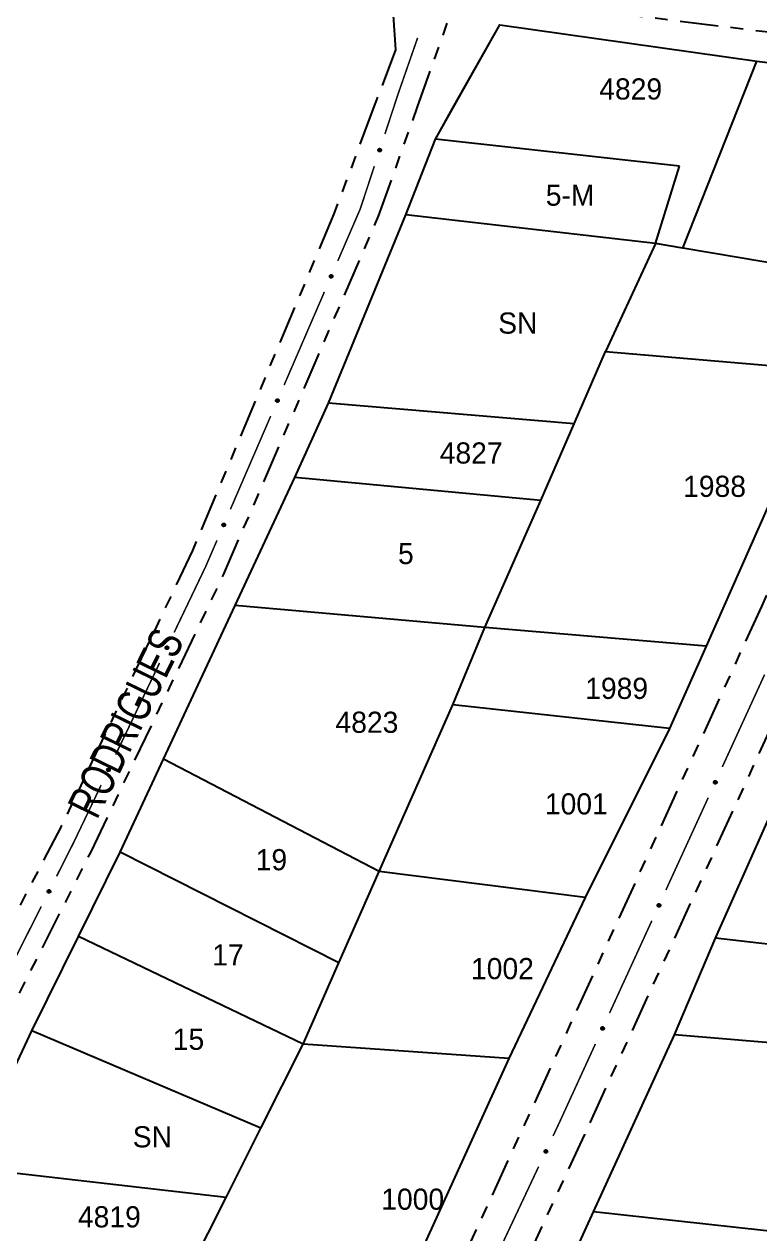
# Model space of a CAD drawing. Extents: x 203665 to 205970, y 4870865 to 4873745.
# Drawn here: x 204292.9 to 204379.9, y 4873145.7 to 4873288.7 of the extents above; entities that cross this region are included whole.
import ezdxf
from ezdxf.enums import TextEntityAlignment as Align

# ---------------------------------------------------------------- set-up
doc = ezdxf.new("R2010")
doc.units = 0
doc.header["$LTSCALE"] = 1.5
doc.header["$MEASUREMENT"] = 0
doc.linetypes.add('TRACO_25', pattern=[8, 3, -1, 1, -1, 1, -1])
for name, color, linetype in [('CD_MALHA_LOTES', 7, 'CONTINUOUS'), ('RU-QUADRA', 210, 'CONTINUOUS'), ('SV-EIXO-RUA-N-PAV', 6, 'CONTINUOUS'), ('SV-RUA-NAO-PAV', 7, 'CONTINUOUS'), ('SV-TXT-RUA-N-PAV', 7, 'CONTINUOUS'), ('Th_NmrPort', 1, 'CONTINUOUS')]:
    doc.layers.add(name, color=color, linetype=linetype)
doc.styles.add('ARIAL', font='ARIAL.SHX')

msp = doc.modelspace()

# ---------------------------------------------------------------- linework, layer by layer
at = {"layer": 'CD_MALHA_LOTES', "linetype": 'Continuous', "flags": 128}
for points in [[(204341.551907, 4873275.08172), (204349.170567, 4873288.569526)], [(204349.170567, 4873288.569526), (204379.568688, 4873284.277374)], [(204370.815575, 4873262.208139), (204379.568688, 4873284.277374)], [(204379.568688, 4873284.277374), (204402.885964, 4873281.330735)], [(204338.06509, 4873266.141437), (204341.551907, 4873275.08172)], [(204370.41505, 4873271.87542), (204341.551907, 4873275.08172)], [(204367.589052, 4873262.753024), (204370.41505, 4873271.87542)], [(204328.917655, 4873243.874582), (204338.06509, 4873266.141437)], [(204367.589052, 4873262.753024), (204338.06509, 4873266.141437)], [(204367.589052, 4873262.753024), (204361.649903, 4873249.971443)], [(204370.815575, 4873262.208139), (204367.589052, 4873262.753024)], [(204392.764514, 4873258.501473), (204370.815575, 4873262.208139)], [(204357.960316, 4873241.438891), (204361.649903, 4873249.971443)], [(204361.649903, 4873249.971443), (204388.003093, 4873247.75073)], [(204388.003093, 4873247.75073), (204373.564773, 4873215.150654)], [(204324.934014, 4873235.071679), (204328.917655, 4873243.874582)], [(204357.960316, 4873241.438891), (204328.917655, 4873243.874582)], [(204354.030315, 4873232.350356), (204357.960316, 4873241.438891)], [(204317.881925, 4873219.957062), (204324.934014, 4873235.071679)], [(204354.030315, 4873232.350356), (204324.934014, 4873235.071679)], [(204347.389061, 4873217.349187), (204354.030315, 4873232.350356)], [(204309.39874, 4873201.782602), (204317.881925, 4873219.957062)], [(204347.389061, 4873217.349187), (204317.881925, 4873219.957062)], [(204343.600318, 4873208.229905), (204347.389061, 4873217.349187)], [(204373.564773, 4873215.150654), (204347.389061, 4873217.349187)], [(204373.564773, 4873215.150654), (204369.244643, 4873205.409377)], [(204334.904316, 4873188.502145), (204343.600318, 4873208.229905)], [(204369.244643, 4873205.409377), (204343.600318, 4873208.229905)], [(204369.244643, 4873205.409377), (204359.249786, 4873185.459812)], [(204374.670293, 4873180.627123), (204384.344684, 4873202.293345)], [(204304.269429, 4873190.793515), (204309.39874, 4873201.782602)], [(204334.904316, 4873188.502145), (204309.39874, 4873201.782602)], [(204299.346617, 4873180.857698), (204304.269429, 4873190.793515)], [(204330.152908, 4873177.723094), (204304.269429, 4873190.793515)], [(204330.152908, 4873177.723094), (204334.904316, 4873188.502145)], [(204359.249786, 4873185.459812), (204334.904316, 4873188.502145)], [(204359.249786, 4873185.459812), (204350.248076, 4873166.426666)], [(204293.84628, 4873169.680016), (204299.346617, 4873180.857698)], [(204325.911959, 4873168.102071), (204299.346617, 4873180.857698)], [(204369.844565, 4873169.216595), (204374.670293, 4873180.627123)], [(204405.440904, 4873177.108339), (204374.670293, 4873180.627123)], [(204325.911959, 4873168.102071), (204330.152908, 4873177.723094)], [(204286.222324, 4873153.492855), (204293.84628, 4873169.680016)], [(204320.917366, 4873158.172264), (204293.84628, 4873169.680016)], [(204320.917366, 4873158.172264), (204325.911959, 4873168.102071)], [(204350.248076, 4873166.426666), (204325.911959, 4873168.102071)], [(204360.259055, 4873148.280856), (204369.844565, 4873169.216595)], [(204400.50041, 4873166.656797), (204369.844565, 4873169.216595)], [(204350.248076, 4873166.426666), (204335.303148, 4873133.596327)], [(204316.804923, 4873149.996269), (204320.917366, 4873158.172264)], [(204316.804923, 4873149.996269), (204286.222324, 4873153.492855)], [(204312.600832, 4873141.638067), (204316.804923, 4873149.996269)], [(204354.92702, 4873136.635143), (204360.259055, 4873148.280856)], [(204390.402372, 4873144.979387), (204360.259055, 4873148.280856)]]:
    msp.add_lwpolyline(points, dxfattribs=at)
at = {"layer": 'RU-QUADRA', "linetype": 'Continuous', "flags": 128}
for points in [[(204286.222324, 4873153.492855), (204293.84628, 4873169.680016), (204299.346617, 4873180.857698), (204304.269429, 4873190.793515), (204309.39874, 4873201.782602), (204317.881925, 4873219.957062), (204324.934014, 4873235.071679), (204328.917655, 4873243.874582), (204338.06509, 4873266.141437), (204341.551907, 4873275.08172), (204343.790828, 4873279.045426), (204349.170567, 4873288.569526), (204379.568688, 4873284.277374), (204402.885964, 4873281.330735), (204392.764514, 4873258.501473), (204388.003093, 4873247.75073), (204373.564773, 4873215.150654), (204369.244643, 4873205.409377), (204359.249786, 4873185.459812), (204350.248076, 4873166.426666), (204335.303148, 4873133.596327)], [(204324.944162, 4873069.468196), (204331.190492, 4873083.149747), (204335.373547, 4873093.203192), (204350.588497, 4873126.998465), (204354.92702, 4873136.635143), (204360.259055, 4873148.280856), (204364.950149, 4873158.526687), (204369.844565, 4873169.216595), (204374.670293, 4873180.627123), (204384.344684, 4873202.293345), (204389.157561, 4873213.071995), (204392.965766, 4873221.600636), (204397.901018, 4873232.65335), (204403.918904, 4873246.130668), (204408.951142, 4873257.400587), (204413.547018, 4873268.471104), (204417.29302, 4873278.034872), (204451.246643, 4873274.969651), (204480.710839, 4873271.767956)]]:
    msp.add_lwpolyline(points, dxfattribs=at)
at = {"layer": 'SV-EIXO-RUA-N-PAV', "const_width": 0.18}
for points in [[(204339.448176, 4873287.03593), (204337.474583, 4873281.369809)], [(204337.474583, 4873281.369809), (204337.152977, 4873280.446488)], [(204337.152977, 4873280.446488), (204335.582536, 4873275.676065)], [(204334.331756, 4873271.876651), (204332.76828, 4873267.127384)], [(204332.674416, 4873266.842262), (204330.014691, 4873260.692992)], [(204332.76828, 4873267.127384), (204332.674416, 4873266.842262)], [(204328.426753, 4873257.02169), (204323.662942, 4873246.007786)], [(204322.075004, 4873242.336484), (204317.311192, 4873231.322579)], [(204315.723255, 4873227.651278), (204314.532302, 4873224.897802)], [(204314.377228, 4873224.53927), (204310.660246, 4873216.773623)], [(204314.532302, 4873224.897802), (204314.377228, 4873224.53927)], [(204308.933299, 4873213.165625), (204303.752456, 4873202.341629)], [(204380.480469, 4873211.789677), (204375.48023, 4873200.881075)], [(204302.025509, 4873198.733631), (204299.003351, 4873192.419634)], [(204373.813483, 4873197.244874), (204368.813244, 4873186.336272)], [(204299.003351, 4873192.419634), (204298.750869, 4873191.892139)], [(204298.750869, 4873191.892139), (204296.757289, 4873187.952649)], [(204294.951181, 4873184.38362), (204289.532856, 4873173.67653)], [(204367.146497, 4873182.700071), (204362.146258, 4873171.791469)], [(204360.479511, 4873168.155268), (204356.312645, 4873159.064766)], [(204356.204288, 4873158.828371), (204355.463013, 4873157.25422)], [(204356.312645, 4873159.064766), (204356.204288, 4873158.828371)], [(204353.758887, 4873153.635386), (204348.646512, 4873142.778885)]]:
    msp.add_lwpolyline(points, dxfattribs=at)
at = {"layer": 'SV-EIXO-RUA-N-PAV'}
for points in [[(204335.106635, 4873273.878412), (204335.129286, 4873273.835065), (204335.13989, 4873273.793179), (204335.138679, 4873273.755698), (204335.128973, 4873273.722856), (204335.115259, 4873273.690376), (204335.094207, 4873273.66068), (204335.063542, 4873273.632895), (204335.020218, 4873273.609867), (204334.976596, 4873273.601825), (204334.939787, 4873273.601046), (204334.904958, 4873273.609195), (204334.873628, 4873273.623046), (204334.843505, 4873273.645934), (204334.815651, 4873273.677285), (204334.79355, 4873273.721409), (204334.783436, 4873273.762544), (204334.785559, 4873273.798767), (204334.793973, 4873273.833729), (204334.808372, 4873273.866721), (204334.829205, 4873273.895753), (204334.860822, 4873273.92374), (204334.904661, 4873273.944976), (204334.945573, 4873273.955533), (204334.981816, 4873273.953919), (204335.01605, 4873273.94486), (204335.048795, 4873273.931501), (204335.079527, 4873273.911582), (204335.106635, 4873273.878412)], [(204329.378796, 4873258.945515), (204329.397451, 4873258.900304), (204329.404239, 4873258.857632), (204329.399657, 4873258.820413), (204329.387032, 4873258.788579), (204329.370447, 4873258.757466), (204329.346806, 4873258.729786), (204329.313763, 4873258.704877), (204329.268541, 4873258.685846), (204329.224372, 4873258.681765), (204329.187642, 4873258.684305), (204329.153689, 4873258.695558), (204329.123734, 4873258.712175), (204329.095794, 4873258.737683), (204329.070879, 4873258.771416), (204329.052842, 4873258.817351), (204329.046474, 4873258.859231), (204329.051851, 4873258.895115), (204329.063381, 4873258.929177), (204329.080693, 4873258.960738), (204329.104056, 4873258.987775), (204329.138065, 4873259.0128), (204329.183639, 4873259.030001), (204329.225336, 4873259.036829), (204329.261286, 4873259.031957), (204329.294565, 4873259.019852), (204329.325973, 4873259.003597), (204329.354786, 4873258.980991), (204329.378796, 4873258.945515)], [(204323.027047, 4873244.260308), (204323.045702, 4873244.215097), (204323.05249, 4873244.172426), (204323.047907, 4873244.135207), (204323.035282, 4873244.103373), (204323.018698, 4873244.07226), (204322.995057, 4873244.04458), (204322.962013, 4873244.019671), (204322.916792, 4873244.000639), (204322.872622, 4873243.996559), (204322.835892, 4873243.999099), (204322.80194, 4873244.010352), (204322.771985, 4873244.026969), (204322.744045, 4873244.052477), (204322.719129, 4873244.08621), (204322.701093, 4873244.132145), (204322.694725, 4873244.174024), (204322.700102, 4873244.209909), (204322.711632, 4873244.243971), (204322.728943, 4873244.275532), (204322.752307, 4873244.302568), (204322.786316, 4873244.327594), (204322.83189, 4873244.344795), (204322.873587, 4873244.351623), (204322.909537, 4873244.346751), (204322.942816, 4873244.334645), (204322.974224, 4873244.318391), (204323.003037, 4873244.295785), (204323.027047, 4873244.260308)], [(204316.675297, 4873229.575102), (204316.693952, 4873229.529891), (204316.70074, 4873229.48722), (204316.696158, 4873229.45), (204316.683533, 4873229.418166), (204316.666949, 4873229.387053), (204316.643308, 4873229.359374), (204316.610264, 4873229.334465), (204316.565043, 4873229.315433), (204316.520873, 4873229.311352), (204316.484143, 4873229.313892), (204316.450191, 4873229.325146), (204316.420236, 4873229.341763), (204316.392296, 4873229.367271), (204316.36738, 4873229.401004), (204316.349344, 4873229.446939), (204316.342976, 4873229.488818), (204316.348353, 4873229.524702), (204316.359882, 4873229.558764), (204316.377194, 4873229.590325), (204316.400557, 4873229.617362), (204316.434567, 4873229.642387), (204316.48014, 4873229.659589), (204316.521838, 4873229.666417), (204316.557788, 4873229.661545), (204316.591066, 4873229.649439), (204316.622475, 4873229.633185), (204316.651288, 4873229.610579), (204316.675297, 4873229.575102)], [(204309.958097, 4873215.051698), (204309.975012, 4873215.005808), (204309.980166, 4873214.962908), (204309.974166, 4873214.925891), (204309.960335, 4873214.894562), (204309.942575, 4873214.864105), (204309.917895, 4873214.837348), (204309.883924, 4873214.813719), (204309.838009, 4873214.796428), (204309.793716, 4873214.794036), (204309.757109, 4873214.797977), (204309.723611, 4873214.810518), (204309.694313, 4873214.828267), (204309.667367, 4873214.854823), (204309.643757, 4873214.889483), (204309.627488, 4873214.936073), (204309.622723, 4873214.978165), (204309.629467, 4873215.013817), (204309.642288, 4873215.047414), (204309.660792, 4873215.078291), (204309.685171, 4873215.104417), (204309.720111, 4873215.128125), (204309.766308, 4873215.143574), (204309.808235, 4873215.148805), (204309.843973, 4873215.142564), (204309.876766, 4873215.129197), (204309.90753, 4873215.111755), (204309.93546, 4873215.088065), (204309.958097, 4873215.051698)], [(204303.050307, 4873200.619704), (204303.067223, 4873200.573814), (204303.072377, 4873200.530915), (204303.066377, 4873200.493897), (204303.052546, 4873200.462569), (204303.034786, 4873200.432111), (204303.010105, 4873200.405355), (204302.976134, 4873200.381725), (204302.930219, 4873200.364434), (204302.885926, 4873200.362043), (204302.84932, 4873200.365983), (204302.815822, 4873200.378525), (204302.786523, 4873200.396273), (204302.759578, 4873200.422829), (204302.735968, 4873200.457489), (204302.719698, 4873200.504079), (204302.714934, 4873200.546171), (204302.721677, 4873200.581824), (204302.734499, 4873200.615421), (204302.753003, 4873200.646298), (204302.777381, 4873200.672423), (204302.812321, 4873200.696132), (204302.858518, 4873200.71158), (204302.900446, 4873200.716812), (204302.936184, 4873200.710571), (204302.968976, 4873200.697203), (204302.999741, 4873200.679761), (204303.02767, 4873200.656072), (204303.050307, 4873200.619704)], [(204374.806795, 4873199.147718), (204374.824471, 4873199.102115), (204374.830337, 4873199.059308), (204374.824953, 4873199.022196), (204374.811644, 4873198.990641), (204374.794393, 4873198.959893), (204374.77016, 4873198.93273), (204374.736587, 4873198.90854), (204374.690966, 4873198.890488), (204374.646718, 4873198.88736), (204374.610052, 4873198.890692), (204374.57635, 4873198.902675), (204374.54676, 4873198.919934), (204374.519377, 4873198.946039), (204374.495195, 4873198.980301), (204374.478153, 4873199.026615), (204374.47269, 4873199.068622), (204374.47884, 4873199.104381), (204374.491101, 4873199.138187), (204374.509089, 4873199.169367), (204374.53303, 4873199.195894), (204374.567571, 4873199.22018), (204374.613506, 4873199.236394), (204374.65534, 4873199.242321), (204374.691177, 4873199.236675), (204374.724187, 4873199.223854), (204374.755237, 4873199.206927), (204374.783556, 4873199.183704), (204374.806795, 4873199.147718)], [(204296.017331, 4873186.24663), (204296.03323, 4873186.200378), (204296.037436, 4873186.157376), (204296.030621, 4873186.120499), (204296.016103, 4873186.089483), (204295.997675, 4873186.059425), (204295.97241, 4873186.03322), (204295.937927, 4873186.010345), (204295.891641, 4873185.994071), (204295.847306, 4873185.992657), (204295.810796, 4873185.997404), (204295.777583, 4873186.010681), (204295.748683, 4873186.029072), (204295.722329, 4873186.056216), (204295.69949, 4873186.091388), (204295.684252, 4873186.138325), (204295.680417, 4873186.180512), (204295.687945, 4873186.216007), (204295.701505, 4873186.249313), (204295.720685, 4873186.279775), (204295.745634, 4873186.305356), (204295.781088, 4873186.328288), (204295.827615, 4873186.342714), (204295.869648, 4873186.347019), (204295.905239, 4873186.339992), (204295.937729, 4873186.325904), (204295.968101, 4873186.307788), (204295.995501, 4873186.283488), (204296.017331, 4873186.24663)], [(204368.139809, 4873184.602915), (204368.157485, 4873184.557312), (204368.163351, 4873184.514505), (204368.157967, 4873184.477393), (204368.144658, 4873184.445838), (204368.127407, 4873184.41509), (204368.103174, 4873184.387927), (204368.069601, 4873184.363736), (204368.02398, 4873184.345684), (204367.979732, 4873184.342557), (204367.943066, 4873184.345889), (204367.909364, 4873184.357872), (204367.879774, 4873184.375131), (204367.852391, 4873184.401235), (204367.828209, 4873184.435498), (204367.811167, 4873184.481811), (204367.805704, 4873184.523818), (204367.811854, 4873184.559578), (204367.824115, 4873184.593384), (204367.842104, 4873184.624564), (204367.866044, 4873184.651091), (204367.900585, 4873184.675377), (204367.94652, 4873184.691591), (204367.988354, 4873184.697518), (204368.024191, 4873184.691872), (204368.057201, 4873184.679051), (204368.088251, 4873184.662123), (204368.11657, 4873184.638901), (204368.139809, 4873184.602915)], [(204361.472823, 4873170.058112), (204361.490499, 4873170.012509), (204361.496365, 4873169.969701), (204361.490981, 4873169.932589), (204361.477672, 4873169.901035), (204361.460421, 4873169.870287), (204361.436189, 4873169.843124), (204361.402615, 4873169.818933), (204361.356994, 4873169.800881), (204361.312747, 4873169.797754), (204361.27608, 4873169.801086), (204361.242378, 4873169.813069), (204361.212788, 4873169.830328), (204361.185405, 4873169.856432), (204361.161223, 4873169.890695), (204361.144181, 4873169.937008), (204361.138718, 4873169.979015), (204361.144868, 4873170.014775), (204361.157129, 4873170.04858), (204361.175118, 4873170.079761), (204361.199058, 4873170.106288), (204361.233599, 4873170.130573), (204361.279534, 4873170.146788), (204361.321368, 4873170.152715), (204361.357205, 4873170.147069), (204361.390215, 4873170.134248), (204361.421265, 4873170.11732), (204361.449584, 4873170.094098), (204361.472823, 4873170.058112)], [(204354.771753, 4873155.527894), (204354.788958, 4873155.482112), (204354.794383, 4873155.439246), (204354.788617, 4873155.402191), (204354.774984, 4873155.370776), (204354.757416, 4873155.340207), (204354.732905, 4873155.313295), (204354.699084, 4873155.289452), (204354.65328, 4873155.271871), (204354.609002, 4873155.2692), (204354.572372, 4873155.272909), (204354.538795, 4873155.285239), (204354.509385, 4873155.302802), (204354.482273, 4873155.329187), (204354.458444, 4873155.363697), (204354.441881, 4873155.410183), (204354.436851, 4873155.452244), (204354.443369, 4873155.487939), (204354.455978, 4873155.521616), (204354.474287, 4873155.552609), (204354.498499, 4873155.578888), (204354.533289, 4873155.602817), (204354.579388, 4873155.618557), (204354.621281, 4873155.624053), (204354.657058, 4873155.618038), (204354.689934, 4873155.604878), (204354.720808, 4873155.587631), (204354.748887, 4873155.564118), (204354.771753, 4873155.527894)]]:
    msp.add_lwpolyline(points, close=True, dxfattribs=at)
for points in [[(204334.808372, 4873273.866721), (204334.783436, 4873273.762544)], [(204334.818035, 4873273.876916), (204334.790035, 4873273.748224)], [(204334.829205, 4873273.895753), (204334.79355, 4873273.721409)], [(204334.845551, 4873273.903771), (204334.806586, 4873273.706861)], [(204334.860822, 4873273.92374), (204334.815651, 4873273.677285)], [(204334.882993, 4873273.930232), (204334.830044, 4873273.664661)], [(204334.904661, 4873273.944976), (204334.843505, 4873273.645934)], [(204334.923487, 4873273.948506), (204334.859049, 4873273.63931)], [(204334.945573, 4873273.955533), (204334.873628, 4873273.623046)], [(204334.961879, 4873273.95167), (204334.889761, 4873273.619144)], [(204334.981816, 4873273.953919), (204334.904958, 4873273.609195)], [(204334.997711, 4873273.947056), (204334.92044, 4873273.607608)], [(204335.01605, 4873273.94486), (204334.939787, 4873273.601046)], [(204335.032279, 4873273.93424), (204334.961441, 4873273.605603)], [(204335.048795, 4873273.931501), (204334.976596, 4873273.601825)], [(204335.062548, 4873273.917093), (204335.000259, 4873273.610062)], [(204335.079527, 4873273.911582), (204335.020218, 4873273.609867)], [(204335.09111, 4873273.894761), (204335.041195, 4873273.625317)], [(204335.106635, 4873273.878412), (204335.063542, 4873273.632895)], [(204335.118014, 4873273.8543), (204335.080787, 4873273.653944)], [(204335.129286, 4873273.835065), (204335.094207, 4873273.66068)], [(204335.135434, 4873273.811214), (204335.106564, 4873273.684245)], [(204335.13989, 4873273.793179), (204335.115259, 4873273.690376)], [(204329.080693, 4873258.960738), (204329.046474, 4873258.859231)], [(204329.091235, 4873258.970021), (204329.051756, 4873258.844374)], [(204329.104056, 4873258.987775), (204329.052842, 4873258.817351)], [(204329.121058, 4873258.994288), (204329.064514, 4873258.801689)], [(204329.138065, 4873259.0128), (204329.070879, 4873258.771416)], [(204329.160732, 4873259.017269), (204329.084075, 4873258.757547)], [(204329.183639, 4873259.030001), (204329.095794, 4873258.737683)], [(204329.202706, 4873259.031821), (204329.110679, 4873258.729687)], [(204329.225336, 4873259.036829), (204329.123734, 4873258.712175)], [(204329.241227, 4873259.031513), (204329.139449, 4873258.706836)], [(204329.261286, 4873259.031957), (204329.153689, 4873258.695558)], [(204329.276498, 4873259.023691), (204329.168965, 4873258.692583)], [(204329.294565, 4873259.019852), (204329.187642, 4873258.684305)], [(204329.309771, 4873259.007813), (204329.209618, 4873258.686893)], [(204329.325973, 4873259.003597), (204329.224372, 4873258.681765)], [(204329.338372, 4873258.988009), (204329.248681, 4873258.687838)], [(204329.354786, 4873258.980991), (204329.268541, 4873258.685846)], [(204329.364807, 4873258.963195), (204329.290824, 4873258.699343)], [(204329.378796, 4873258.945515), (204329.313763, 4873258.704877)], [(204329.387957, 4873258.920475), (204329.332834, 4873258.724287)], [(204329.397451, 4873258.900304), (204329.346806, 4873258.729786)], [(204329.401425, 4873258.875995), (204329.361236, 4873258.752143)], [(204329.404239, 4873258.857632), (204329.370447, 4873258.757466)], [(204322.728943, 4873244.275532), (204322.694725, 4873244.174024)], [(204322.739485, 4873244.284814), (204322.700007, 4873244.159168)], [(204322.752307, 4873244.302568), (204322.701093, 4873244.132145)], [(204322.769309, 4873244.309082), (204322.712765, 4873244.116482)], [(204322.786316, 4873244.327594), (204322.719129, 4873244.08621)], [(204322.808982, 4873244.332063), (204322.732326, 4873244.072341)], [(204322.83189, 4873244.344795), (204322.744045, 4873244.052477)], [(204322.850957, 4873244.346615), (204322.75893, 4873244.04448)], [(204322.873587, 4873244.351623), (204322.771985, 4873244.026969)], [(204322.889478, 4873244.346307), (204322.7877, 4873244.02163)], [(204322.909537, 4873244.346751), (204322.80194, 4873244.010352)], [(204322.924749, 4873244.338485), (204322.817216, 4873244.007377)], [(204322.942816, 4873244.334645), (204322.835892, 4873243.999099)], [(204322.958022, 4873244.322607), (204322.857869, 4873244.001687)], [(204322.974224, 4873244.318391), (204322.872622, 4873243.996559)], [(204322.986623, 4873244.302803), (204322.896931, 4873244.002631)], [(204323.003037, 4873244.295785), (204322.916792, 4873244.000639)], [(204323.013058, 4873244.277989), (204322.939075, 4873244.014137)], [(204323.027047, 4873244.260308), (204322.962013, 4873244.019671)], [(204323.036207, 4873244.235269), (204322.981085, 4873244.039081)], [(204323.045702, 4873244.215097), (204322.995057, 4873244.04458)], [(204323.049676, 4873244.190789), (204323.009487, 4873244.066937)], [(204323.05249, 4873244.172426), (204323.018698, 4873244.07226)], [(204316.377194, 4873229.590325), (204316.342976, 4873229.488818)], [(204316.387736, 4873229.599608), (204316.348258, 4873229.473961)], [(204316.400557, 4873229.617362), (204316.349344, 4873229.446939)], [(204316.41756, 4873229.623876), (204316.361015, 4873229.431276)], [(204316.434567, 4873229.642387), (204316.36738, 4873229.401004)], [(204316.457233, 4873229.646857), (204316.380577, 4873229.387135)], [(204316.48014, 4873229.659589), (204316.392296, 4873229.367271)], [(204316.499208, 4873229.661409), (204316.407181, 4873229.359274)], [(204316.521838, 4873229.666417), (204316.420236, 4873229.341763)], [(204316.537729, 4873229.661101), (204316.435951, 4873229.336423)], [(204316.557788, 4873229.661545), (204316.450191, 4873229.325146)], [(204316.573, 4873229.653279), (204316.465467, 4873229.32217)], [(204316.591066, 4873229.649439), (204316.484143, 4873229.313892)], [(204316.606273, 4873229.637401), (204316.50612, 4873229.31648)], [(204316.622475, 4873229.633185), (204316.520873, 4873229.311352)], [(204316.634874, 4873229.617596), (204316.545182, 4873229.317425)], [(204316.651288, 4873229.610579), (204316.565043, 4873229.315433)], [(204316.661308, 4873229.592783), (204316.587326, 4873229.328931)], [(204316.675297, 4873229.575102), (204316.610264, 4873229.334465)], [(204316.684458, 4873229.550062), (204316.629335, 4873229.353874)], [(204316.693952, 4873229.529891), (204316.643308, 4873229.359374)], [(204316.697927, 4873229.505583), (204316.657737, 4873229.38173)], [(204316.70074, 4873229.48722), (204316.666949, 4873229.387053)], [(204309.685171, 4873215.104417), (204309.627488, 4873214.936073)], [(204309.702409, 4873215.110277), (204309.638553, 4873214.919976)], [(204309.720111, 4873215.128125), (204309.643757, 4873214.889483)], [(204309.742931, 4873215.131726), (204309.656415, 4873214.87512)], [(204309.766308, 4873215.143574), (204309.667367, 4873214.854823)], [(204309.785431, 4873215.144665), (204309.681936, 4873214.846264)], [(204309.808235, 4873215.148805), (204309.694313, 4873214.828267)], [(204309.823912, 4873215.142886), (204309.709813, 4873214.822331)], [(204309.843973, 4873215.142564), (204309.723611, 4873214.810518)], [(204309.858858, 4873215.133723), (204309.738763, 4873214.806962)], [(204309.876766, 4873215.129197), (204309.757109, 4873214.797977)], [(204309.891501, 4873215.116587), (204309.779169, 4873214.799724)], [(204309.90753, 4873215.111755), (204309.793716, 4873214.794036)], [(204309.660792, 4873215.078291), (204309.622723, 4873214.978165)], [(204309.671681, 4873215.087165), (204309.627434, 4873214.963117)], [(204309.919325, 4873215.095705), (204309.818239, 4873214.799177)], [(204309.93546, 4873215.088065), (204309.838009, 4873214.796428)], [(204309.944793, 4873215.0699), (204309.860791, 4873214.809065)], [(204309.958097, 4873215.051698), (204309.883924, 4873214.813719)], [(204309.966295, 4873215.026327), (204309.903722, 4873214.832386)], [(204309.975012, 4873215.005808), (204309.917895, 4873214.837348)], [(204309.978056, 4873214.981366), (204309.933167, 4873214.859138)], [(204309.980166, 4873214.962908), (204309.942575, 4873214.864105)], [(204302.753003, 4873200.646298), (204302.714934, 4873200.546171)], [(204302.763892, 4873200.655171), (204302.719645, 4873200.531124)], [(204302.777381, 4873200.672423), (204302.719698, 4873200.504079)], [(204302.79462, 4873200.678283), (204302.730763, 4873200.487982)], [(204302.812321, 4873200.696132), (204302.735968, 4873200.457489)], [(204302.835142, 4873200.699732), (204302.748625, 4873200.443126)], [(204302.858518, 4873200.71158), (204302.759578, 4873200.422829)], [(204302.877642, 4873200.712671), (204302.774146, 4873200.41427)], [(204302.900446, 4873200.716812), (204302.786523, 4873200.396273)], [(204302.916123, 4873200.710893), (204302.802023, 4873200.390338)], [(204302.936184, 4873200.710571), (204302.815822, 4873200.378525)], [(204302.951069, 4873200.70173), (204302.830973, 4873200.374968)], [(204302.968976, 4873200.697203), (204302.84932, 4873200.365983)], [(204302.983711, 4873200.684593), (204302.871379, 4873200.36773)], [(204302.999741, 4873200.679761), (204302.885926, 4873200.362043)], [(204303.011536, 4873200.663711), (204302.910449, 4873200.367183)], [(204303.02767, 4873200.656072), (204302.930219, 4873200.364434)], [(204303.037004, 4873200.637906), (204302.953001, 4873200.377071)], [(204303.050307, 4873200.619704), (204302.976134, 4873200.381725)], [(204303.058506, 4873200.594333), (204302.995933, 4873200.400393)], [(204303.067223, 4873200.573814), (204303.010105, 4873200.405355)], [(204303.070266, 4873200.549372), (204303.025377, 4873200.427144)], [(204303.072377, 4873200.530915), (204303.034786, 4873200.432111)], [(204374.509089, 4873199.169367), (204374.47269, 4873199.068622)], [(204374.519829, 4873199.17842), (204374.47765, 4873199.053654)], [(204374.53303, 4873199.195894), (204374.478153, 4873199.026615)], [(204374.550169, 4873199.202039), (204374.489484, 4873199.010704)], [(204374.567571, 4873199.22018), (204374.495195, 4873198.980301)], [(204374.590329, 4873199.224159), (204374.508089, 4873198.966151)], [(204374.613506, 4873199.236394), (204374.519377, 4873198.946039)], [(204374.632608, 4873199.237802), (204374.534086, 4873198.937723)], [(204374.65534, 4873199.242321), (204374.54676, 4873198.919934)], [(204374.671113, 4873199.236664), (204374.562357, 4873198.914257)], [(204374.691177, 4873199.236675), (204374.57635, 4873198.902675)], [(204374.706207, 4873199.228083), (204374.591558, 4873198.899371)], [(204374.724187, 4873199.223854), (204374.610052, 4873198.890692)], [(204374.73913, 4873199.211491), (204374.632079, 4873198.892805)], [(204374.755237, 4873199.206927), (204374.646718, 4873198.88736)], [(204374.767297, 4873199.191074), (204374.671153, 4873198.892907)], [(204374.783556, 4873199.183704), (204374.690966, 4873198.890488)], [(204374.793191, 4873199.165696), (204374.713535, 4873198.903501)], [(204374.806795, 4873199.147718), (204374.736587, 4873198.90854)], [(204374.815414, 4873199.122487), (204374.756072, 4873198.927533)], [(204374.824471, 4873199.102115), (204374.77016, 4873198.93273)], [(204374.82792, 4873199.077727), (204374.785069, 4873198.95477)], [(204374.830337, 4873199.059308), (204374.794393, 4873198.959893)], [(204295.720685, 4873186.279775), (204295.680417, 4873186.180512)], [(204295.745634, 4873186.305356), (204295.684252, 4873186.138325)], [(204295.731767, 4873186.288406), (204295.684795, 4873186.165364)], [(204295.762998, 4873186.310834), (204295.694959, 4873186.121988)], [(204295.781088, 4873186.328288), (204295.69949, 4873186.091388)], [(204295.803983, 4873186.331384), (204295.711828, 4873186.076749)], [(204295.827615, 4873186.342714), (204295.722329, 4873186.056216)], [(204295.846758, 4873186.343383), (204295.736705, 4873186.047337)], [(204295.869648, 4873186.347019), (204295.748683, 4873186.029072)], [(204295.88519, 4873186.340756), (204295.764048, 4873186.022796)], [(204295.905239, 4873186.339992), (204295.777583, 4873186.010681)], [(204295.919926, 4873186.330825), (204295.792652, 4873186.006791)], [(204295.937729, 4873186.325904), (204295.810796, 4873185.997404)], [(204295.952182, 4873186.312972), (204295.832888, 4873185.998664)], [(204295.968101, 4873186.307788), (204295.847306, 4873185.992657)], [(204295.979539, 4873186.291481), (204295.871937, 4873185.997255)], [(204295.995501, 4873186.283488), (204295.891641, 4873185.994071)], [(204296.004432, 4873186.265121), (204295.914697, 4873186.006202)], [(204296.017331, 4873186.24663), (204295.937927, 4873186.010345)], [(204296.024967, 4873186.221084), (204295.958132, 4873186.028571)], [(204296.03323, 4873186.200378), (204295.97241, 4873186.03322)], [(204296.035733, 4873186.175875), (204295.98816, 4873186.054667)], [(204296.037436, 4873186.157376), (204295.997675, 4873186.059425)], [(204367.842104, 4873184.624564), (204367.805704, 4873184.523818)], [(204367.852843, 4873184.633617), (204367.810664, 4873184.508851)], [(204367.866044, 4873184.651091), (204367.811167, 4873184.481811)], [(204367.883183, 4873184.657236), (204367.822498, 4873184.465901)], [(204367.900585, 4873184.675377), (204367.828209, 4873184.435498)], [(204367.923343, 4873184.679356), (204367.841103, 4873184.421347)], [(204367.94652, 4873184.691591), (204367.852391, 4873184.401235)], [(204367.965622, 4873184.692999), (204367.8671, 4873184.39292)], [(204367.988354, 4873184.697518), (204367.879774, 4873184.375131)], [(204368.004127, 4873184.691861), (204367.895371, 4873184.369454)], [(204368.024191, 4873184.691872), (204367.909364, 4873184.357872)], [(204368.039221, 4873184.68328), (204367.924572, 4873184.354568)], [(204368.057201, 4873184.679051), (204367.943066, 4873184.345889)], [(204368.072144, 4873184.666688), (204367.965093, 4873184.348002)], [(204368.088251, 4873184.662123), (204367.979732, 4873184.342557)], [(204368.100311, 4873184.646271), (204368.004167, 4873184.348104)], [(204368.11657, 4873184.638901), (204368.02398, 4873184.345684)], [(204368.126205, 4873184.620893), (204368.046549, 4873184.358698)], [(204368.139809, 4873184.602915), (204368.069601, 4873184.363736)], [(204368.148428, 4873184.577684), (204368.089086, 4873184.38273)], [(204368.157485, 4873184.557312), (204368.103174, 4873184.387927)], [(204368.160934, 4873184.532924), (204368.118083, 4873184.409967)], [(204368.163351, 4873184.514505), (204368.127407, 4873184.41509)], [(204361.175118, 4873170.079761), (204361.138718, 4873169.979015)], [(204361.185857, 4873170.088814), (204361.143678, 4873169.964048)], [(204361.199058, 4873170.106288), (204361.144181, 4873169.937008)], [(204361.216197, 4873170.112433), (204361.155512, 4873169.921097)], [(204361.233599, 4873170.130573), (204361.161223, 4873169.890695)], [(204361.256357, 4873170.134553), (204361.174117, 4873169.876544)], [(204361.279534, 4873170.146788), (204361.185405, 4873169.856432)], [(204361.298636, 4873170.148196), (204361.200114, 4873169.848117)], [(204361.321368, 4873170.152715), (204361.212788, 4873169.830328)], [(204361.337141, 4873170.147058), (204361.228385, 4873169.824651)], [(204361.357205, 4873170.147069), (204361.242378, 4873169.813069)], [(204361.372235, 4873170.138477), (204361.257586, 4873169.809764)], [(204361.390215, 4873170.134248), (204361.27608, 4873169.801086)], [(204361.405158, 4873170.121885), (204361.298107, 4873169.803199)], [(204361.421265, 4873170.11732), (204361.312747, 4873169.797754)], [(204361.433325, 4873170.101468), (204361.337181, 4873169.803301)], [(204361.449584, 4873170.094098), (204361.356994, 4873169.800881)], [(204361.459219, 4873170.07609), (204361.379563, 4873169.813895)], [(204361.472823, 4873170.058112), (204361.402615, 4873169.818933)], [(204361.481442, 4873170.032881), (204361.4221, 4873169.837927)], [(204361.490499, 4873170.012509), (204361.436189, 4873169.843124)], [(204361.493948, 4873169.988121), (204361.451097, 4873169.865164)], [(204361.496365, 4873169.969701), (204361.460421, 4873169.870287)], [(204354.474287, 4873155.552609), (204354.436851, 4873155.452244)], [(204354.485119, 4873155.561552), (204354.441656, 4873155.437227)], [(204354.498499, 4873155.578888), (204354.441881, 4873155.410183)], [(204354.515701, 4873155.584857), (204354.453047, 4873155.394157)], [(204354.533289, 4873155.602817), (204354.458444, 4873155.363697)], [(204354.556086, 4873155.606562), (204354.471192, 4873155.349414)], [(204354.579388, 4873155.618557), (204354.482273, 4873155.329187)], [(204354.598504, 4873155.619769), (204354.496895, 4873155.32072)], [(204354.621281, 4873155.624053), (204354.509385, 4873155.302802)], [(204354.636995, 4873155.618233), (204354.524922, 4873155.296964)], [(204354.657058, 4873155.618038), (204354.538795, 4873155.285239)], [(204354.671999, 4873155.609291), (204354.553969, 4873155.281778)], [(204354.689934, 4873155.604878), (204354.572372, 4873155.272909)], [(204354.704749, 4873155.592361), (204354.59442, 4873155.274795)], [(204354.720808, 4873155.587631), (204354.609002, 4873155.2692)], [(204354.732704, 4873155.571655), (204354.633493, 4873155.274495)], [(204354.748887, 4873155.564118), (204354.65328, 4873155.271871)], [(204354.758335, 4873155.546012), (204354.675982, 4873155.284651)], [(204354.771753, 4873155.527894), (204354.699084, 4873155.289452)], [(204354.780111, 4873155.502575), (204354.718765, 4873155.308244)], [(204354.788958, 4873155.482112), (204354.732905, 4873155.313295)], [(204354.792156, 4873155.457689), (204354.74804, 4873155.33518)], [(204354.794383, 4873155.439246), (204354.757416, 4873155.340207)]]:
    msp.add_lwpolyline(points, dxfattribs=at)
at = {"layer": 'SV-RUA-NAO-PAV', "linetype": 'TRACO_25'}
for points in [[(204346.685755, 4873291.972574, 7.73924), (204394.554442, 4873286.061022, 7.762888), (204401.325164, 4873285.112841, 7.12186), (204405.405061, 4873282.152436, 7.12186), (204405.231728, 4873277.318398, 7.230342), (204395.111597, 4873254.165092, 7.230342), (204380.108147, 4873219.839498, 7.614958), (204332.671747, 4873116.255359, 8.49203), (204302.370044, 4873052.593217, 8.850744), (204301.044831, 4873051.494564, 8.850744), (204298.887812, 4873050.525124, 8.850744), (204287.389248, 4873051.803968, 9.137715)], [(204336.574995, 4873289.734369, 7.981932), (204336.827886, 4873285.635544, 7.981932), (204334.212213, 4873278.677104, 7.981932), (204329.540179, 4873266.248148, 8.228972), (204312.834945, 4873226.456393, 8.810887), (204297.315616, 4873193.85656, 9.010173), (204275.272837, 4873151.758255, 9.472516)], [(204278.83225, 4873147.370917, 9.528316), (204300.841433, 4873190.863012, 9.073944), (204316.498097, 4873223.573458, 8.802916), (204334.843517, 4873265.987959, 8.224624), (204339.434522, 4873278.877915, 8.224624), (204343.354861, 4873289.884872, 8.005418)], [(204377.947392, 4873044.617774, 7.634682), (204398.001289, 4873088.736519, 7.230342), (204417.194449, 4873130.961635, 7.230342), (204437.397925, 4873173.853518, 6.609038), (204442.33476, 4873181.193765, 6.540004), (204447.55136, 4873189.154041, 6.254007), (204452.727382, 4873199.224461, 6.313179), (204467.176283, 4873227.315633, 6.11594), (204483.951427, 4873267.007472, 6.037045), (204483.370296, 4873271.547807, 5.908839), (204480.940083, 4873274.298115, 6.027183), (204427.191038, 4873278.821118, 6.747106), (204416.711062, 4873280.051573, 6.865449), (204412.374426, 4873278.741856, 6.796415), (204410.406042, 4873274.541671, 6.993655), (204395.387047, 4873238.396213, 7.614958), (204386.687314, 4873217.459007, 7.614958), (204359.183368, 4873157.455959, 8.221001), (204332.714252, 4873100.286599, 8.587687), (204311.713287, 4873058.224957, 8.763059)]]:
    msp.add_polyline3d(points, dxfattribs=at)

# ---------------------------------------------------------------- texts
at = {"layer": 'SV-TXT-RUA-N-PAV', "style": 'ARIAL', "width": 0.7}
msp.add_text('RODRIGUES', height=4, rotation=64, dxfattribs=at).set_placement((204301.540882, 4873194.556728))
at = {"layer": 'Th_NmrPort', "color": 1}
for s, p in [('4829', (204360.930002, 4873281.005905)), ('5-M', (204354.604542, 4873268.451811)), ('SN', (204348.977128, 4873253.338183)), ('4827', (204342.063447, 4873237.983381)), ('1988', (204370.843653, 4873234.044191)), ('5', (204337.134078, 4873226.098418)), ('1989', (204359.267257, 4873210.167875)), ('4823', (204329.738048, 4873206.161292)), ('1001', (204354.498671, 4873196.514296)), ('19', (204320.305805, 4873189.918945)), ('17', (204315.160741, 4873178.664116)), ('1002', (204345.761463, 4873177.046521)), ('15', (204310.498026, 4873168.695554)), ('SN', (204305.760248, 4873157.166741)), ('1000', (204335.149767, 4873149.793756)), ('4819', (204299.283294, 4873147.71188))]:
    msp.add_text(s, height=2.5, dxfattribs=at).set_placement(p, align=Align.MIDDLE_LEFT)

doc.saveas('drawing.dxf')
